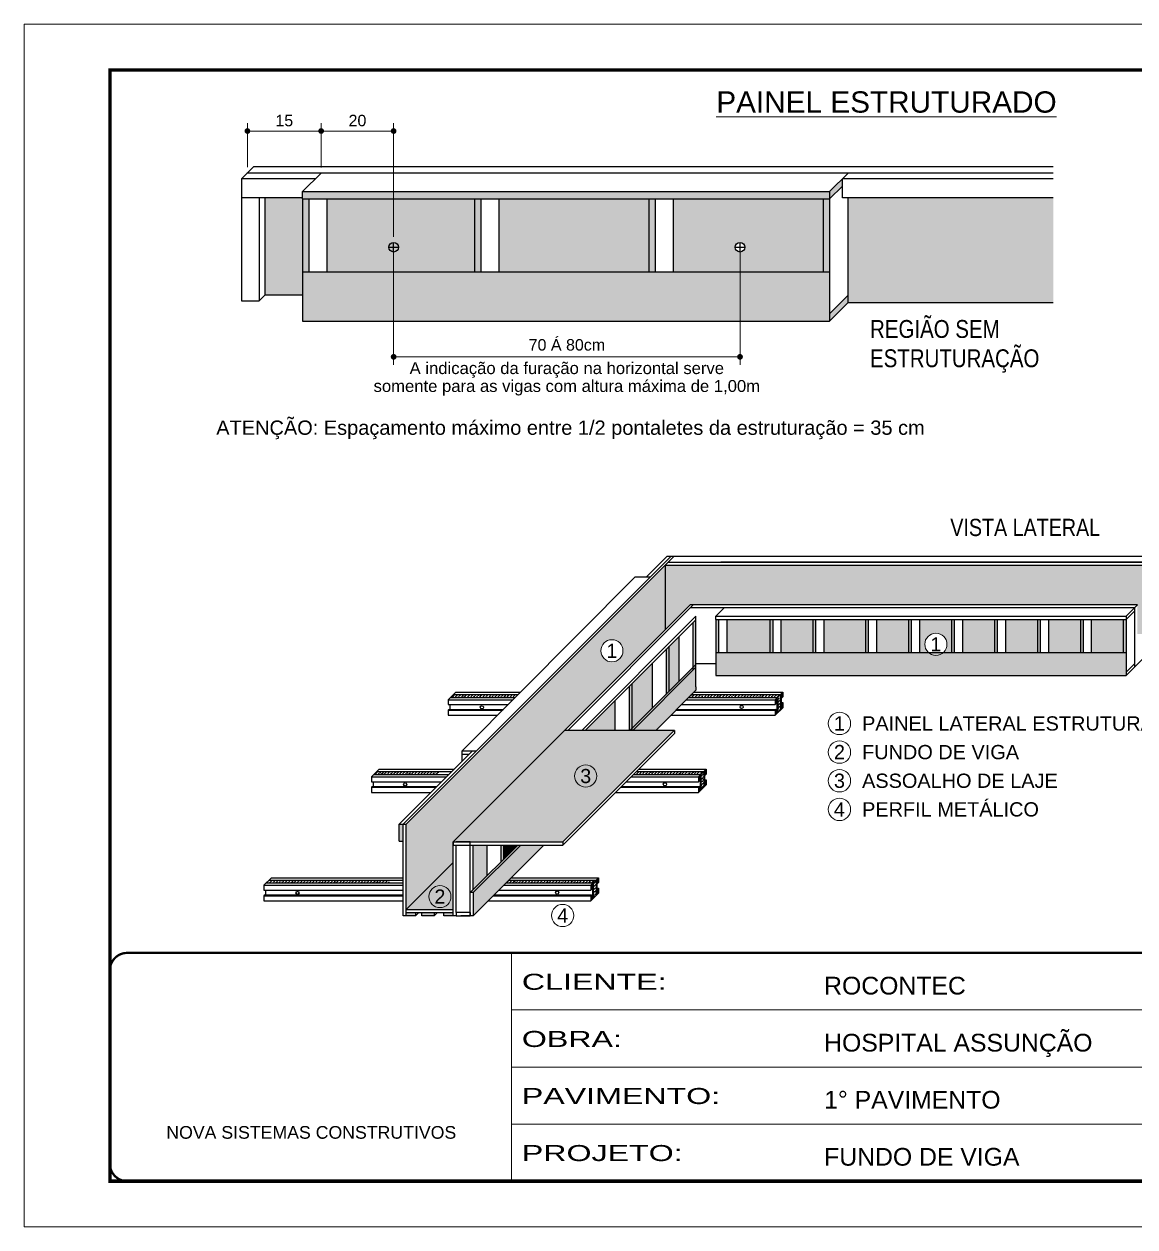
# Model space of a CAD drawing. Extents: x 3090 to 9343, y 762 to 5258.
# Drawn here: x 7845 to 8815, y 4208 to 5258 of the extents above; entities that cross this region are included whole.
import ezdxf
from ezdxf.enums import TextEntityAlignment as Align

# ---------------------------------------------------------------- set-up
doc = ezdxf.new("R2010")
doc.units = 0
doc.linetypes.add('CONTINUO', pattern=[0])
doc.linetypes.add('DASHED', pattern=[0.75, 0.5, -0.25])
for name, color, linetype, lineweight in [('CARIMBO', 255, 'Continuous', 9), ('Demarcação 1', 251, 'Continuous', 9), ('Folhas', 255, 'Continuous', 9), ('SARRAFO DE PRESSAO', 251, 'DASHED', 9)]:
    doc.layers.add(name, color=color, linetype=linetype, lineweight=lineweight)
doc.layers.add('COTA', color=241, linetype='Continuous')
doc.layers.add('Demarcação 2', color=254, linetype='Continuous', lineweight=9, true_color=0xe0e0e0)
doc.styles.add('ARIAL', font='arial.ttf')
doc.styles.add('CESAR1', font='arial.ttf', dxfattribs={"oblique": 15})
doc.styles.get("Standard").update_dxf_attribs({"font": 'arial.ttf'})
doc.styles.add('Tecnologia', font='')
doc.styles.add('texto', font='ARIALN.TTF')
doc.styles.get('Tecnologia').set_extended_font_data('Forgotten Futurist')
doc.dimstyles.new('1x', dxfattribs={"dimtxt": 10, "dimasz": 5, "dimexe": 7, "dimexo": 5, "dimgap": 4, "dimtad": 1, "dimdec": 1, "dimdsep": 46, "dimtxsty": 'Standard', "dimblk": 'DOT', "dimcen": 0.09, "dimclrd": 4, "dimclre": 4, "dimclrt": 2, "dimadec": 0, "dimazin": 2, "dimtfac": 1, "dimtdec": 1, "dimtmove": 0, "dimatfit": 3, "dimldrblk": 'DOT', "dimfxl": 1, "dimtolj": 1, "dimtzin": 0, "dimlwd": 9, "dimlwe": 9, "dimarcsym": 0})
pattern_1 = [(45, (5637.4348, 52896.9668), (0.99436891, 3.64601934), [4.6875, -0.9375, 0, -0.9375])]

# ---------------------------------------------------------------- blocks, each defined once
blk = doc.blocks.new('9999999999')
at = {"color": 30, "linetype": 'CONTINUO'}
for p, q in [((98564.6, 34230.2), (98564.6, 34429.4)), ((98564.6, 34379.6), (99584, 34379.6)), ((98564.6, 34329.8), (99488, 34329.8)), ((98564.6, 34280), (99488, 34280))]:
    blk.add_line(p, q, dxfattribs=at)
at = {"color": 30, "linetype": 'CONTINUO', "const_width": 2}
blk.add_lwpolyline([(99584, 34230.2), (99584, 34414.4, 0.414214), (99569, 34429.4), (98229, 34429.4, 0.414214), (98214, 34414.4), (98214, 34245.2, 0.414214), (98229, 34230.2), (99584, 34230.2)], format="xyb", dxfattribs=at)
at = {"layer": 'Folhas'}
blk.add_lwpolyline([(98139, 34190.2), (99624, 34190.2), (99624, 35240.2), (98139, 35240.2)], close=True, dxfattribs=at)
at = {"layer": 'Folhas', "color": 30, "const_width": 3}
blk.add_lwpolyline([(98214, 34230.2), (99584, 34230.2), (99584, 35200.2), (98214, 35200.2)], close=True, dxfattribs=at)
at = {"color": 7, "linetype": 'Continuous', "ltscale": 5, "style": 'ARIAL'}
for s, height, p in [('ROCONTEC', 15.48, (98837.7, 34393.1)), ('HOSPITAL ASSUNÇÃO', 15.483, (98837.7, 34343.3)), ('1° PAVIMENTO', 15.483, (98837.7, 34293.5)), ('NOVA SISTEMAS CONSTRUTIVOS', 11.059, (98263.2, 34267.2)), ('FUNDO DE VIGA', 15.483, (98837.7, 34243.7))]:
    blk.add_text(s, height=height, dxfattribs=at).set_placement(p)
at = {"layer": 'Folhas', "color": 7, "style": 'Tecnologia', "width": 1.5}
for s, p in [('CLIENTE:', (98573.7, 34397.2)), ('OBRA:', (98573.7, 34347.3)), ('PAVIMENTO:', (98573.7, 34297.5)), ('PROJETO:', (98573.7, 34247.7))]:
    blk.add_text(s, height=14, dxfattribs=at).set_placement(p)
blk = doc.blocks.new('_Dot')
at = {"color": 0, "linetype": 'ByBlock', "lineweight": -2}
blk.add_line((-0.5, 0), (-1, 0), dxfattribs=at)
at = {"color": 0, "linetype": 'ByBlock', "const_width": 0.5}
blk.add_lwpolyline([(-0.25, 0, 1), (0.25, 0, 1)], format="xyb", close=True, dxfattribs=at)
blk = doc.blocks.new('*D7')
at = {"layer": 'COTA', "color": 4, "lineweight": 9, "transparency": 16777216}
for p, q in [((8040, 5132.9), (8040, 5171.3)), ((8104.4, 5132.5), (8104.4, 5171.3)), ((8045, 5164.3), (8099.4, 5164.3))]:
    blk.add_line(p, q, dxfattribs=at)
at = {"layer": 'Defpoints', "color": 0, "transparency": 16777216}
for p in [(8104.4, 5164.3), (8040, 5127.9), (8104.4, 5127.5)]:
    blk.add_point(p, dxfattribs=at)
at = {"layer": 'COTA', "color": 4, "lineweight": 9, "transparency": 16777216, "xscale": 5, "yscale": 5, "zscale": 5, "rotation": 180}
blk.add_blockref('_Dot', (8040, 5164.3), dxfattribs=at)
at = {"layer": 'COTA', "color": 4, "lineweight": 9, "transparency": 16777216, "xscale": 5, "yscale": 5, "zscale": 5}
blk.add_blockref('_Dot', (8104.4, 5164.3), dxfattribs=at)
at = {"layer": 'COTA', "color": 2, "transparency": 16777216, "insert": (8072.2, 5173.4), "char_height": 10, "attachment_point": 5}
blk.add_mtext('\\A1;15', dxfattribs=at)
blk = doc.blocks.new('*D8')
at = {"layer": 'COTA', "color": 4, "lineweight": 9, "transparency": 16777216}
for p, q in [((8104.4, 5132.5), (8104.4, 5171.3)), ((8167.7, 5072), (8167.7, 5171.3)), ((8109.4, 5164.3), (8162.7, 5164.3))]:
    blk.add_line(p, q, dxfattribs=at)
at = {"layer": 'Defpoints', "color": 0, "transparency": 16777216}
for p in [(8167.7, 5164.3), (8104.4, 5127.5), (8167.7, 5067)]:
    blk.add_point(p, dxfattribs=at)
at = {"layer": 'COTA', "color": 4, "lineweight": 9, "transparency": 16777216, "xscale": 5, "yscale": 5, "zscale": 5, "rotation": 180}
blk.add_blockref('_Dot', (8104.4, 5164.3), dxfattribs=at)
at = {"layer": 'COTA', "color": 4, "lineweight": 9, "transparency": 16777216, "xscale": 5, "yscale": 5, "zscale": 5}
blk.add_blockref('_Dot', (8167.7, 5164.3), dxfattribs=at)
at = {"layer": 'COTA', "color": 2, "transparency": 16777216, "insert": (8136.1, 5173.4), "char_height": 10, "attachment_point": 5}
blk.add_mtext('\\A1;20', dxfattribs=at)
blk = doc.blocks.new('*D9')
at = {"layer": 'COTA', "color": 4, "lineweight": 9, "transparency": 16777216}
for p, q in [((8167.7, 5062), (8167.7, 4960.2)), ((8470.2, 5062), (8470.2, 4960.2)), ((8172.7, 4967.2), (8465.2, 4967.2))]:
    blk.add_line(p, q, dxfattribs=at)
at = {"layer": 'Defpoints', "color": 0, "transparency": 16777216}
for p in [(8167.7, 5067), (8470.2, 5067), (8470.2, 4967.2)]:
    blk.add_point(p, dxfattribs=at)
at = {"layer": 'COTA', "color": 4, "lineweight": 9, "transparency": 16777216, "xscale": 5, "yscale": 5, "zscale": 5, "rotation": 180}
blk.add_blockref('_Dot', (8167.7, 4967.2), dxfattribs=at)
at = {"layer": 'COTA', "color": 4, "lineweight": 9, "transparency": 16777216, "xscale": 5, "yscale": 5, "zscale": 5}
blk.add_blockref('_Dot', (8470.2, 4967.2), dxfattribs=at)
at = {"layer": 'COTA', "color": 2, "transparency": 16777216, "insert": (8319, 4977.6), "char_height": 10, "attachment_point": 5}
blk.add_mtext('\\A1;70 Á 80cm', dxfattribs=at)

msp = doc.modelspace()

# ---------------------------------------------------------------- hatches: boundary and pattern name
for points in [[(8559.62, 5116.3), (8559.62, 5122.67), (8548.27, 5111.42), (8548.27, 5105.04)], [(8390.67, 5041.33), (8396, 5041.33), (8396, 5105.04), (8390.67, 5105.04)], [(8176.14, 4559.16), (8172.47, 4559.16), (8172.47, 4544.3), (8176.14, 4544.3)]]:
    msp.add_hatch(color=256).paths.add_polyline_path(points)
at = {"linetype": 'ByBlock', "ltscale": 2}
for points in [[(8088.11, 5041.33), (8093.43, 5041.33), (8093.43, 5104.93), (8088.11, 5104.93)], [(8548.27, 5111.42), (8088.22, 5111.42), (8088.22, 5105.04), (8548.27, 5105.04)], [(8238.29, 5041.33), (8243.61, 5041.33), (8243.62, 5104.93), (8238.29, 5104.93)], [(8429.24, 4693.84), (8431.59, 4696.19), (8431.59, 4737.63), (8429.24, 4735.28)], [(8448.89, 4709.07), (8451.33, 4709.07), (8451.33, 4737.79), (8448.89, 4737.79)], [(8496.17, 4709.07), (8498.61, 4709.07), (8498.61, 4737.79), (8496.17, 4737.79)], [(8533.7, 4709.07), (8536.14, 4709.07), (8536.14, 4737.79), (8533.7, 4737.79)], [(8579.63, 4709.07), (8582.07, 4709.07), (8582.07, 4737.79), (8579.63, 4737.79)], [(8617.17, 4709.07), (8619.6, 4709.07), (8619.6, 4737.79), (8617.17, 4737.79)], [(8654.7, 4709.07), (8657.14, 4709.07), (8657.14, 4737.79), (8654.7, 4737.79)], [(8692.23, 4709.07), (8694.67, 4709.07), (8694.67, 4737.79), (8692.23, 4737.79)], [(8729.77, 4709.07), (8732.2, 4709.07), (8732.2, 4737.79), (8729.77, 4737.79)], [(8767.3, 4709.07), (8769.74, 4709.07), (8769.74, 4737.79), (8767.3, 4737.79)], [(8804.83, 4709.07), (8807.27, 4709.07), (8807.27, 4737.79), (8804.83, 4737.79)], [(8405.9, 4672.97), (8408.25, 4675.33), (8408.25, 4714.62), (8405.9, 4712.27)], [(8429.35, 4693.94), (8429.35, 4696.42), (8375.95, 4643.02), (8375.95, 4641.14), (8376.54, 4641.14)], [(8375.84, 4681.88), (8373.49, 4679.53), (8373.49, 4641.03), (8375.84, 4641.03)], [(8278.68, 4541.01), (8276.11, 4541.01), (8234.66, 4499.55), (8237.22, 4499.55)], [(8261.47, 4526.36), (8263.82, 4528.72), (8263.82, 4540.9), (8261.47, 4540.9)]]:
    msp.add_hatch(color=256, dxfattribs=at).paths.add_polyline_path(points)
h = msp.add_hatch(color=256)
h.paths.add_polyline_path([(8548.27, 5004.79), (8548.27, 4998.41), (8564.5, 5014.5), (8564.5, 5020.88)])
h.paths.add_polyline_path([(8542.95, 5041.33), (8548.27, 5041.33), (8548.27, 5105.04), (8542.95, 5105.04)])
at = {"linetype": 'Continuous', "ltscale": 1.5}
h = msp.add_hatch(dxfattribs=at)
h.set_pattern_fill('ANSI36', color=256, scale=15, style=0)
h.set_pattern_definition(pattern_1)
h.paths.add_polyline_path([(8219.9, 4672.46), (8217.4, 4669.95), (8273.96, 4669.95), (8276.45, 4672.46)])
h = msp.add_hatch(dxfattribs=at)
h.set_pattern_fill('ANSI36', color=256, scale=15, style=0)
h.set_pattern_definition(pattern_1)
h.paths.add_polyline_path([(8505.59, 4672.46), (8427.86, 4672.46), (8425.36, 4669.95), (8503.09, 4669.95)])
h.paths.add_polyline_path([(8505.59, 4672.46), (8503.09, 4669.95), (8503.09, 4656.34), (8505.59, 4658.84)])
h = msp.add_hatch(dxfattribs=at)
h.set_pattern_fill('ANSI36', color=256, scale=15, style=0)
h.set_pattern_definition(pattern_1)
h.paths.add_polyline_path([(8152.92, 4605.09), (8150.42, 4602.58), (8206.98, 4602.58), (8209.48, 4605.09)])
h = msp.add_hatch(dxfattribs=at)
h.set_pattern_fill('ANSI36', color=256, scale=15, style=0)
h.set_pattern_definition(pattern_1)
h.paths.add_polyline_path([(8438.61, 4605.09), (8436.11, 4602.58), (8436.11, 4588.97), (8438.61, 4591.47)])
h.paths.add_polyline_path([(8379.61, 4605.09), (8377.1, 4602.58), (8436.11, 4602.58), (8438.61, 4605.09)])
h = msp.add_hatch(dxfattribs=at)
h.set_pattern_fill('ANSI36', color=256, scale=15, style=0)
h.set_pattern_definition(pattern_1)
h.paths.add_polyline_path([(8058.85, 4510.46), (8056.34, 4507.96), (8163.82, 4507.96), (8163.82, 4510.46)])
h = msp.add_hatch(dxfattribs=at)
h.set_pattern_fill('ANSI36', color=256, scale=15, style=0)
h.set_pattern_definition(pattern_1)
h.paths.add_polyline_path([(8344.54, 4510.46), (8342.03, 4507.96), (8342.03, 4494.35), (8344.54, 4496.85)])
h.paths.add_polyline_path([(8268.44, 4510.46), (8265.93, 4507.96), (8342.03, 4507.96), (8344.54, 4510.46)])
at = {"linetype": 'ByBlock', "ltscale": 2}
h = msp.add_hatch(color=256, dxfattribs=at)
h.paths.add_polyline_path([(8186.92, 4482.17), (8178.7, 4482.17), (8178.7, 4479.25), (8186.92, 4479.25)])
h.paths.add_polyline_path([(8203.22, 4482.17), (8192.43, 4482.17), (8192.43, 4479.25), (8203.22, 4479.25)])
h.paths.add_polyline_path([(8219.77, 4482.17), (8211.55, 4482.17), (8211.55, 4479.25), (8219.77, 4479.25)])
at = {"layer": 'Demarcação 1'}
h = msp.add_hatch(color=256, dxfattribs=at)
h.paths.add_polyline_path([(8198.43, 4496.07, 1), (8217.79, 4496.07, 1)], flags=17)
h.paths.add_polyline_path([(8219.77, 4543.77), (8404.81, 4728.81), (8404.81, 4785.28), (8404.81, 4785.28), (8178.7, 4559.17), (8178.7, 4484.74), (8219.77, 4525.8)])
h.paths.add_polyline_path([(8348.63, 4710.6, -1), (8367.98, 4710.6, -1)], flags=16)
h.paths.add_polyline_path([(8200.23, 4486.82), (8215.99, 4486.82), (8215.99, 4505.37), (8200.23, 4505.37)], flags=24)
h.paths.add_polyline_path([(8350.43, 4701.35), (8366.18, 4701.35), (8366.18, 4719.91), (8350.43, 4719.91)], flags=24)
msp.add_hatch(color=256, dxfattribs=at).paths.add_polyline_path([(8404.81, 4728.81), (8426.75, 4750.75), (8817.31, 4750.75), (8817.31, 4725.12), (8836.53, 4725.12), (8836.53, 4785.28), (8404.81, 4785.28)])
h = msp.add_hatch(color=256, dxfattribs=at)
h.paths.add_polyline_path([(8178.7, 4484.74), (8219.77, 4484.74), (8219.77, 4525.8)])
h.paths.add_polyline_path([(8198.43, 4496.07, -1), (8217.79, 4496.07, -1)], flags=16)
h.paths.add_polyline_path([(8200.23, 4486.82), (8215.99, 4486.82), (8215.99, 4505.37), (8200.23, 4505.37)], flags=24)
at = {"layer": 'Demarcação 2'}
for points in [[(8088.22, 5105.04), (8088.22, 5105.04), (8088.22, 5106.1), (8055.22, 5106.1), (8055.22, 5020.88), (8088.22, 5020.88)], [(8109.77, 5041.33), (8238.4, 5041.33), (8238.4, 5105.04), (8109.77, 5105.04)], [(8259.95, 5041.33), (8390.67, 5041.33), (8390.67, 5105.04), (8259.95, 5105.04)], [(8564.5, 5106.1), (8564.5, 5014.5), (8743.78, 5014.5), (8743.78, 5106.1)], [(8548.27, 5041.33), (8088.22, 5041.33), (8088.22, 5004.79), (8088.22, 4998.41), (8548.27, 4998.41)], [(8458.86, 4709.07), (8496.27, 4709.07), (8496.27, 4737.89), (8458.86, 4737.89)], [(8506.14, 4709.07), (8533.81, 4709.07), (8533.81, 4737.89), (8506.14, 4737.89)], [(8543.67, 4709.07), (8579.74, 4709.07), (8579.74, 4737.89), (8543.67, 4737.89)], [(8589.61, 4709.07), (8617.27, 4709.07), (8617.27, 4737.89), (8589.61, 4737.89)], [(8664.67, 4709.07), (8692.34, 4709.07), (8692.34, 4737.89), (8664.67, 4737.89)], [(8702.21, 4709.07), (8729.87, 4709.07), (8729.87, 4737.89), (8702.21, 4737.89)], [(8739.74, 4709.07), (8767.41, 4709.07), (8767.41, 4737.89), (8739.74, 4737.89)], [(8777.27, 4709.07), (8804.94, 4709.07), (8804.94, 4737.89), (8777.27, 4737.89)], [(8408.36, 4675.43), (8417.03, 4684.1), (8417.03, 4723.06), (8408.36, 4714.39)], [(8807.38, 4709.07), (8647.71, 4709.07, -0.3830345), (8634.78, 4709.07), (8449, 4709.07), (8449, 4689.07), (8807.38, 4689.07)], [(8375.95, 4643.02), (8393.69, 4660.76), (8393.69, 4699.72), (8375.95, 4681.99)], [(8431.7, 4679.21), (8431.7, 4696.29), (8376.54, 4641.14), (8396.54, 4641.14), (8431.69, 4676.29)], [(8335.1, 4641.14), (8361.28, 4641.14), (8361.28, 4667.31)], [(8237.01, 4501.9), (8249.26, 4514.15), (8249.26, 4541.01), (8237.01, 4541.01)], [(8298.98, 4541.01), (8293.49, 4541.01), (8278.68, 4541.01), (8237.22, 4499.55), (8237.22, 4479.25)], [(8263.93, 4528.82), (8276.11, 4541.01), (8263.93, 4541.01)]]:
    msp.add_hatch(color=256, dxfattribs=at).paths.add_polyline_path(points)
h = msp.add_hatch(color=256, dxfattribs=at)
h.paths.add_polyline_path([(8466, 5062.86, -1), (8474.36, 5062.86, -1)], flags=16)
h.paths.add_polyline_path([(8412.22, 5041.33), (8542.95, 5041.33), (8542.95, 5105.04), (8412.22, 5105.04)])
h = msp.add_hatch(color=256, dxfattribs=at)
h.paths.add_polyline_path([(8650.92, 4716.27, -1), (8631.57, 4716.27, -1)], flags=16)
h.paths.add_polyline_path([(8633.37, 4707.02), (8649.12, 4707.02), (8649.12, 4725.58), (8633.37, 4725.58)], flags=24)
h.paths.add_polyline_path([(8627.14, 4709.07), (8654.81, 4709.07), (8654.81, 4737.89), (8627.14, 4737.89)])
h = msp.add_hatch(color=256, dxfattribs=at)
h.paths.add_polyline_path([(8219.77, 4543.77), (8222.34, 4543.77), (8234.66, 4543.77), (8315.41, 4543.77), (8412.77, 4641.14), (8317.13, 4641.14)])
h.paths.add_polyline_path([(8327.51, 4591.76), (8343.37, 4591.76), (8343.37, 4610.64), (8327.51, 4610.64)], flags=24)

# ---------------------------------------------------------------- linework, layer by layer
at = {"linetype": 'ByBlock', "ltscale": 2}
for p, q in [((8034.79, 5122.67), (8045.23, 5133.11)), ((8104.44, 5127.51), (8088.22, 5111.42)), ((8564.5, 5127.51), (8548.27, 5111.42)), ((8034.79, 5122.67), (8034.79, 5106.1)), ((8559.62, 5116.3), (8548.27, 5105.04)), ((8559.62, 5106.1), (8559.62, 5122.67)), ((8034.79, 5106.1), (8034.79, 5016.05)), ((8050.39, 5106.1), (8050.39, 5016.05)), ((8055.22, 5106.1), (8055.22, 5020.88)), ((8088.22, 5111.42), (8548.27, 5111.42)), ((8088.22, 5105.04), (8088.22, 5111.42)), ((8088.22, 5105.04), (8088.22, 4998.41)), ((8088.22, 5105.04), (8088.22, 5004.79)), ((8088.22, 5105.04), (8548.27, 5105.04)), ((8093.54, 5105.04), (8093.54, 5041.33)), ((8109.77, 5041.33), (8109.77, 5105.04)), ((8238.4, 5105.04), (8238.4, 5041.33)), ((8243.73, 5105.04), (8243.73, 5041.33)), ((8259.95, 5041.33), (8259.95, 5105.04)), ((8390.67, 5105.04), (8390.67, 5041.33)), ((8396, 5105.04), (8396, 5041.33)), ((8412.22, 5041.33), (8412.22, 5105.04)), ((8542.95, 5105.04), (8542.95, 5041.33)), ((8548.27, 5111.42), (8548.27, 4998.41)), ((8564.5, 5014.5), (8564.5, 5106.1)), ((8050.39, 5016.05), (8055.22, 5020.88)), ((8088.22, 5020.88), (8055.22, 5020.88)), ((8088.22, 5020.88), (8055.22, 5020.88)), ((8564.5, 5020.88), (8548.27, 5004.79)), ((8564.5, 5014.5), (8548.27, 4998.41)), ((8319.7, 4641.14), (8429.31, 4750.75)), ((8456.43, 4748.18), (8449, 4740.81)), ((8814.81, 4748.18), (8807.38, 4740.81)), ((8814.81, 4748.18), (8817.31, 4750.75)), ((8814.81, 4748.18), (8814.81, 4696.44)), ((8431.7, 4679.21), (8431.7, 4737.73)), ((8449, 4740.81), (8807.38, 4740.81)), ((8449, 4737.9), (8449, 4740.81)), ((8449, 4737.9), (8449, 4689.07)), ((8449, 4737.9), (8449, 4709.07)), ((8449, 4737.89), (8807.38, 4737.89)), ((8451.44, 4737.9), (8451.44, 4709.07)), ((8458.86, 4709.07), (8458.86, 4737.9)), ((8496.27, 4737.9), (8496.27, 4709.07)), ((8498.71, 4737.9), (8498.71, 4709.07)), ((8506.14, 4709.07), (8506.14, 4737.9)), ((8533.81, 4737.9), (8533.81, 4709.07)), ((8536.25, 4737.9), (8536.25, 4709.07)), ((8543.67, 4709.07), (8543.67, 4737.9)), ((8579.74, 4737.9), (8579.74, 4709.07)), ((8582.18, 4737.9), (8582.18, 4709.07)), ((8589.61, 4709.07), (8589.61, 4737.9)), ((8617.27, 4737.9), (8617.27, 4709.07)), ((8619.71, 4737.9), (8619.71, 4709.07)), ((8627.14, 4709.07), (8627.14, 4737.9)), ((8654.81, 4737.89), (8654.81, 4709.07)), ((8657.24, 4737.89), (8657.24, 4709.07)), ((8664.67, 4709.07), (8664.67, 4737.89)), ((8692.34, 4737.89), (8692.34, 4709.07)), ((8694.78, 4737.89), (8694.78, 4709.07)), ((8702.21, 4709.07), (8702.21, 4737.89)), ((8729.87, 4737.89), (8729.87, 4709.07)), ((8732.31, 4737.89), (8732.31, 4709.07)), ((8739.74, 4709.07), (8739.74, 4737.89)), ((8767.41, 4737.89), (8767.41, 4709.07)), ((8769.84, 4737.89), (8769.84, 4709.07)), ((8777.27, 4709.07), (8777.27, 4737.89)), ((8804.94, 4737.89), (8804.94, 4709.07)), ((8814.81, 4745.26), (8807.38, 4737.89)), ((8807.38, 4740.81), (8807.38, 4737.89)), ((8807.38, 4737.89), (8807.38, 4689.07)), ((8429.35, 4693.94), (8429.35, 4735.38)), ((8408.36, 4675.43), (8408.36, 4714.73)), ((8417.03, 4684.1), (8417.03, 4723.06)), ((8406.01, 4673.08), (8406.01, 4712.38)), ((8431.7, 4698.77), (8374.06, 4641.14)), ((8393.69, 4660.76), (8393.69, 4700.06)), ((8449, 4699.36), (8431.7, 4699.36)), ((8814.81, 4699.36), (8807.38, 4691.99)), ((8814.81, 4696.44), (8807.38, 4689.07)), ((8821.36, 4702.94), (8810.98, 4692.64)), ((8817.31, 4698.93), (8814.81, 4696.44)), ((8221.97, 4674.52), (8278.51, 4674.52)), ((8373.6, 4641.14), (8373.6, 4679.63)), ((8375.95, 4641.14), (8375.95, 4681.99)), ((8429.93, 4674.52), (8507.66, 4674.52)), ((8431.7, 4679.21), (8431.69, 4676.29)), ((8507.04, 4672.99), (8507.04, 4669.71)), ((8215.33, 4667.88), (8215.33, 4663.69)), ((8215.33, 4667.88), (8258.57, 4667.88)), ((8215.33, 4667.88), (8271.91, 4667.88)), ((8215.33, 4663.69), (8267.74, 4663.69)), ((8216.77, 4663.69), (8216.77, 4659.46)), ((8217.4, 4669.95), (8273.96, 4669.95)), ((8219.9, 4672.46), (8276.45, 4672.46)), ((8419.09, 4663.69), (8501.02, 4663.69)), ((8423.29, 4667.88), (8501.02, 4667.88)), ((8425.36, 4669.95), (8503.09, 4669.95)), ((8427.86, 4672.46), (8505.59, 4672.46)), ((8501.02, 4667.88), (8501.02, 4663.69)), ((8501.66, 4667.61), (8501.66, 4664.33)), ((8502.46, 4668.41), (8502.46, 4656.49)), ((8503.09, 4669.95), (8503.09, 4656.34)), ((8505.59, 4672.46), (8505.59, 4658.84)), ((8506.22, 4672.17), (8506.22, 4660.24)), ((8506.22, 4669.71), (8507.04, 4669.71)), ((8506.22, 4665.46), (8507.66, 4665.46)), ((8506.22, 4664.84), (8507.04, 4664.84)), ((8507.04, 4664.84), (8507.04, 4661.06)), ((8215.33, 4658.82), (8262.9, 4658.82)), ((8215.33, 4654.27), (8245.04, 4654.27)), ((8215.33, 4654.27), (8258.37, 4654.27)), ((8215.97, 4659.46), (8263.53, 4659.46)), ((8409.67, 4654.27), (8501.02, 4654.27)), ((8414.22, 4658.82), (8501.02, 4658.82)), ((8414.86, 4659.46), (8501.66, 4659.46)), ((8501.66, 4656.49), (8502.46, 4656.49)), ((8506.22, 4661.06), (8507.04, 4661.06)), ((8412.89, 4641.14), (8412.89, 4638.37)), ((8227.47, 4614.16), (8227.47, 4623.18)), ((8227.47, 4620.26), (8233.57, 4620.26)), ((8148.35, 4600.51), (8191.59, 4600.51)), ((8148.35, 4600.51), (8213.82, 4600.51)), ((8148.35, 4600.51), (8148.35, 4596.32)), ((8150.42, 4602.58), (8215.88, 4602.58)), ((8152.92, 4605.09), (8218.39, 4605.09)), ((8154.99, 4607.15), (8220.46, 4607.15)), ((8375.02, 4600.51), (8434.04, 4600.51)), ((8377.08, 4602.58), (8436.11, 4602.58)), ((8379.59, 4605.09), (8438.61, 4605.09)), ((8381.66, 4607.15), (8440.68, 4607.15)), ((8434.04, 4600.51), (8434.04, 4596.32)), ((8434.68, 4600.24), (8434.68, 4596.96)), ((8435.48, 4601.04), (8435.48, 4589.12)), ((8436.11, 4602.58), (8436.11, 4588.97)), ((8438.61, 4605.09), (8438.61, 4591.47)), ((8439.24, 4604.8), (8439.24, 4592.87)), ((8439.24, 4602.34), (8440.06, 4602.34)), ((8440.06, 4605.62), (8440.06, 4602.34)), ((8148.35, 4596.32), (8209.62, 4596.32)), ((8148.35, 4591.45), (8204.75, 4591.45)), ((8148.99, 4592.09), (8205.39, 4592.09)), ((8149.79, 4596.32), (8149.79, 4592.09)), ((8365.95, 4591.45), (8434.04, 4591.45)), ((8366.59, 4592.09), (8434.68, 4592.09)), ((8370.82, 4596.32), (8434.04, 4596.32)), ((8434.68, 4589.12), (8435.48, 4589.12)), ((8439.24, 4598.09), (8440.68, 4598.09)), ((8439.24, 4597.47), (8440.06, 4597.47)), ((8439.24, 4593.69), (8440.06, 4593.69)), ((8440.06, 4597.47), (8440.06, 4593.69)), ((8148.35, 4586.9), (8178.06, 4586.9)), ((8148.35, 4586.9), (8200.2, 4586.9)), ((8361.4, 4586.9), (8434.04, 4586.9)), ((8172.47, 4544.3), (8172.47, 4559.16)), ((8176.14, 4559.17), (8178.7, 4559.17)), ((8172.47, 4544.3), (8176.14, 4544.3)), ((8219.77, 4543.77), (8222.34, 4543.77)), ((8225.55, 4541.01), (8293.49, 4541.01)), ((8234.66, 4482.17), (8234.66, 4541.01)), ((8237.01, 4501.9), (8237.01, 4540.87)), ((8249.26, 4514.15), (8249.26, 4541.01)), ((8261.58, 4526.47), (8261.58, 4541.01)), ((8263.93, 4528.82), (8263.93, 4541.01)), ((8315.41, 4543.77), (8315.41, 4541.01)), ((8054.28, 4505.89), (8150.48, 4505.89)), ((8054.28, 4505.89), (8176.14, 4505.89)), ((8054.28, 4505.89), (8054.28, 4501.7)), ((8056.34, 4507.96), (8176.14, 4507.96)), ((8058.85, 4510.46), (8176.14, 4510.46)), ((8060.92, 4512.53), (8176.14, 4512.53)), ((8263.86, 4505.89), (8339.96, 4505.89)), ((8265.93, 4507.96), (8342.03, 4507.96)), ((8268.44, 4510.46), (8344.54, 4510.46)), ((8270.5, 4512.53), (8346.61, 4512.53)), ((8339.96, 4505.89), (8339.96, 4501.7)), ((8340.6, 4505.61), (8340.6, 4502.34)), ((8341.41, 4506.42), (8341.41, 4494.49)), ((8342.03, 4507.96), (8342.03, 4494.35)), ((8344.54, 4510.46), (8344.54, 4496.85)), ((8345.16, 4510.17), (8345.16, 4498.25)), ((8345.16, 4507.72), (8345.98, 4507.72)), ((8345.98, 4510.99), (8345.98, 4507.72)), ((8054.28, 4501.7), (8176.14, 4501.7)), ((8054.28, 4496.83), (8176.14, 4496.83)), ((8054.91, 4497.47), (8176.14, 4497.47)), ((8055.72, 4501.7), (8055.72, 4497.47)), ((8254.8, 4496.83), (8339.96, 4496.83)), ((8255.44, 4497.47), (8340.6, 4497.47)), ((8259.67, 4501.7), (8339.96, 4501.7)), ((8340.6, 4494.49), (8341.41, 4494.49)), ((8345.16, 4503.47), (8346.61, 4503.47)), ((8345.16, 4502.85), (8345.98, 4502.85)), ((8345.16, 4499.07), (8345.98, 4499.07)), ((8345.98, 4502.85), (8345.98, 4499.07)), ((8054.28, 4492.28), (8150.48, 4492.28)), ((8054.28, 4492.28), (8176.14, 4492.28)), ((8250.25, 4492.28), (8339.96, 4492.28)), ((8234.66, 4482.17), (8234.66, 4479.25))]:
    msp.add_line(p, q, dxfattribs=at)
for p, q in [((8743.78, 5127.51), (8039.62, 5127.51)), ((8743.78, 5133.11), (8045.23, 5133.11)), ((8099.57, 5122.67), (8034.79, 5122.67)), ((8743.78, 5122.67), (8559.62, 5122.67)), ((8088.22, 5106.1), (8034.79, 5106.1)), ((8743.78, 5106.1), (8559.62, 5106.1)), ((8088.09, 5041.33), (8548.27, 5041.33)), ((8034.79, 5016.05), (8050.39, 5016.05)), ((8088.22, 4998.41), (8548.27, 4998.41)), ((8409.86, 4792.9), (8176.14, 4559.17)), ((8412.43, 4792.9), (8178.7, 4559.17)), ((8406.2, 4792.9), (8388.11, 4774.8)), ((8844.14, 4792.9), (8406.2, 4792.9)), ((8404.81, 4785.28), (8836.53, 4785.28)), ((8404.81, 4785.28), (8404.81, 4728.81)), ((8407.38, 4787.85), (8839.09, 4787.85)), ((8839.09, 4787.85), (8453.48, 4787.85)), ((8378.21, 4774.8), (8227.47, 4623.18)), ((8391.77, 4774.8), (8378.21, 4774.8)), ((8426.75, 4750.75), (8219.77, 4543.77)), ((8817.31, 4750.75), (8426.75, 4750.75)), ((8814.81, 4748.18), (8426.75, 4748.18)), ((8332.02, 4641.14), (8431.7, 4740.81)), ((8335.1, 4641.14), (8431.7, 4737.73)), ((8431.7, 4689.07), (8431.7, 4740.81)), ((8449, 4709.07), (8807.38, 4709.07)), ((8431.69, 4696.29), (8376.54, 4641.14)), ((8449, 4689.07), (8807.38, 4689.07)), ((8221.97, 4674.52), (8215.33, 4667.88)), ((8431.69, 4676.29), (8396.54, 4641.14)), ((8507.66, 4674.52), (8501.02, 4667.88)), ((8507.04, 4672.99), (8506.22, 4672.17)), ((8361.28, 4641.14), (8361.28, 4667.31)), ((8501.66, 4664.33), (8501.02, 4663.69)), ((8502.46, 4668.41), (8501.66, 4667.61)), ((8507.66, 4670.33), (8507.04, 4669.71)), ((8507.66, 4665.46), (8507.04, 4664.84)), ((8507.66, 4660.91), (8501.02, 4654.27)), ((8502.46, 4656.49), (8501.66, 4655.68)), ((8507.04, 4661.06), (8506.22, 4660.24)), ((8315.41, 4543.77), (8412.77, 4641.14)), ((8412.89, 4641.14), (8317.13, 4641.14)), ((8315.53, 4541.01), (8412.89, 4638.37)), ((8236.49, 4623.18), (8172.47, 4559.17)), ((8227.47, 4623.18), (8240.15, 4623.18)), ((8154.99, 4607.15), (8148.35, 4600.51)), ((8440.68, 4607.15), (8434.04, 4600.51)), ((8435.48, 4601.04), (8434.68, 4600.24)), ((8440.06, 4605.62), (8439.24, 4604.8)), ((8440.68, 4602.96), (8440.06, 4602.34)), ((8434.68, 4596.96), (8434.04, 4596.32)), ((8440.68, 4593.54), (8434.04, 4586.9)), ((8435.48, 4589.12), (8434.68, 4588.31)), ((8440.06, 4593.69), (8439.24, 4592.87)), ((8440.68, 4598.09), (8440.06, 4597.47)), ((8172.47, 4559.16), (8176.14, 4559.16)), ((8176.14, 4482.17), (8176.14, 4559.17)), ((8178.7, 4479.25), (8178.7, 4559.17)), ((8219.77, 4479.25), (8219.77, 4543.77)), ((8219.77, 4543.77), (8315.41, 4543.77)), ((8219.77, 4543.77), (8219.77, 4541.01)), ((8219.77, 4541.01), (8226.68, 4541.01)), ((8234.66, 4543.77), (8222.34, 4543.77)), ((8222.34, 4482.17), (8222.34, 4541.01)), ((8222.34, 4541.01), (8222.34, 4540.69)), ((8234.66, 4479.25), (8234.66, 4543.77)), ((8276.11, 4541.01), (8234.66, 4499.55)), ((8298.98, 4541.01), (8237.22, 4479.25)), ((8278.68, 4541.01), (8237.22, 4499.55)), ((8293.49, 4541.01), (8315.53, 4541.01)), ((8219.77, 4525.8), (8178.7, 4484.74)), ((8060.92, 4512.53), (8054.28, 4505.89)), ((8346.61, 4512.53), (8339.96, 4505.89)), ((8341.41, 4506.42), (8340.6, 4505.61)), ((8345.98, 4510.99), (8345.16, 4510.17)), ((8346.61, 4508.34), (8345.98, 4507.72)), ((8237.22, 4499.55), (8234.66, 4499.55)), ((8237.22, 4499.55), (8237.22, 4479.25)), ((8340.6, 4502.34), (8339.96, 4501.7)), ((8346.61, 4498.92), (8339.96, 4492.28)), ((8341.41, 4494.49), (8340.6, 4493.69)), ((8345.98, 4499.07), (8345.16, 4498.25)), ((8346.61, 4503.47), (8345.98, 4502.85)), ((8178.7, 4484.74), (8219.77, 4484.74)), ((8176.14, 4479.25), (8176.14, 4482.17)), ((8186.92, 4479.25), (8176.14, 4479.25)), ((8178.7, 4482.17), (8219.77, 4482.17)), ((8178.7, 4482.17), (8186.92, 4482.17)), ((8186.92, 4482.17), (8186.92, 4479.25)), ((8186.92, 4479.25), (8189.84, 4482.17)), ((8192.43, 4482.17), (8203.22, 4482.17)), ((8192.43, 4479.25), (8192.43, 4482.17)), ((8203.22, 4479.25), (8192.43, 4479.25)), ((8203.22, 4479.25), (8206.14, 4482.17)), ((8203.22, 4482.17), (8203.22, 4479.25)), ((8211.55, 4482.17), (8219.77, 4482.17)), ((8211.55, 4479.25), (8211.55, 4482.17)), ((8222.34, 4479.25), (8211.55, 4479.25)), ((8222.34, 4482.17), (8222.34, 4479.25)), ((8234.66, 4482.17), (8222.34, 4482.17)), ((8222.34, 4479.25), (8234.66, 4479.25)), ((8237.22, 4479.25), (8226.44, 4479.25))]:
    msp.add_line(p, q)
at = {"linetype": 'Continuous', "ltscale": 1.5}
for p, q in [((8163.54, 5062.86), (8171.91, 5062.86)), ((8167.72, 5058.68), (8167.72, 5067.04)), ((8466, 5062.86), (8474.36, 5062.86)), ((8470.18, 5058.68), (8470.18, 5067.04)), ((8564.5, 5014.5), (8743.78, 5014.5))]:
    msp.add_line(p, q, dxfattribs=at)
at = {"ltscale": 2}
for p, q in [((8507.66, 4674.52), (8507.66, 4670.33)), ((8507.66, 4665.46), (8507.66, 4660.91)), ((8215.97, 4659.46), (8215.33, 4658.82)), ((8215.33, 4658.82), (8215.33, 4654.27)), ((8501.66, 4659.46), (8501.02, 4658.82)), ((8501.02, 4658.82), (8501.02, 4654.27)), ((8501.66, 4659.46), (8501.66, 4655.68)), ((8440.68, 4607.15), (8440.68, 4602.96)), ((8148.99, 4592.09), (8148.35, 4591.45)), ((8148.35, 4591.45), (8148.35, 4586.9)), ((8434.68, 4592.09), (8434.04, 4591.45)), ((8434.04, 4591.45), (8434.04, 4586.9)), ((8434.68, 4592.09), (8434.68, 4588.31)), ((8440.68, 4598.09), (8440.68, 4593.54)), ((8346.61, 4512.53), (8346.61, 4508.34)), ((8054.91, 4497.47), (8054.28, 4496.83)), ((8054.28, 4496.83), (8054.28, 4492.28)), ((8340.6, 4497.47), (8339.96, 4496.83)), ((8339.96, 4496.83), (8339.96, 4492.28)), ((8340.6, 4497.47), (8340.6, 4493.69)), ((8346.61, 4503.47), (8346.61, 4498.92))]:
    msp.add_line(p, q, dxfattribs=at)
at = {"linetype": 'Continuous', "ltscale": 1.5}
for centre in [(8167.72, 5062.86), (8470.18, 5062.86)]:
    msp.add_circle(centre, 4.18, dxfattribs=at)
at = {"linetype": 'ByBlock', "ltscale": 2}
for centre in [(8244.78, 4661.3), (8471.56, 4661.49), (8177.8, 4593.93), (8404.58, 4594.12), (8083.73, 4499.31), (8310.51, 4499.5)]:
    msp.add_circle(centre, 1.38, dxfattribs=at)
at = {"layer": 'CARIMBO'}
for centre, radius in [((8641.24, 4716.27), 9.68), ((8358.3, 4710.6), 9.68), ((8557.03, 4647.17), 9.77), ((8557.03, 4622.17), 9.77), ((8335.44, 4601.28), 9.68), ((8557.03, 4597.17), 9.77), ((8557.03, 4572.17), 9.77), ((8208.11, 4496.07), 9.68), ((8315.26, 4479.51), 9.68)]:
    msp.add_circle(centre, radius, dxfattribs=at)

# ---------------------------------------------------------------- block references
at = {"layer": 'SARRAFO DE PRESSAO', "color": 6, "linetype": 'ByBlock'}
msp.add_blockref('9999999999', (-90294.05, -29982.53), dxfattribs=at)

# ---------------------------------------------------------------- texts
at = {"layer": 'CARIMBO', "linetype": 'Continuous', "ltscale": 2, "style": 'ARIAL'}
msp.add_text('%%UPAINEL ESTRUTURADO', height=18.59, dxfattribs=at).set_placement((8598.09, 5180.35), align=Align.CENTER)
at = {"layer": 'CARIMBO', "linetype": 'Continuous', "ltscale": 2, "style": 'texto'}
for s, height, p in [('REGIÃO SEM', 15.6, (8583.75, 4983.72)), ('ESTRUTURAÇÃO', 15.6, (8583.75, 4958.15)), ('VISTA LATERAL', 15, (8653.85, 4810.79))]:
    msp.add_text(s, height=height, dxfattribs=at).set_placement(p)
at = {"layer": 'CARIMBO', "color": 2, "style": 'ARIAL'}
for s, height, p in [('A indicação da furação na horizontal serve', 10.4, (8318.95, 4957.34)), ('somente para as vigas com altura máxima de 1,00m', 10.4, (8318.95, 4941.74)), ('ATENÇÃO: Espaçamento máximo entre 1/2 pontaletes da estruturação = 35 cm  ', 12.48, (8326.97, 4905.37))]:
    msp.add_text(s, height=height, dxfattribs=at).set_placement(p, align=Align.MIDDLE_CENTER)
at = {"layer": 'CARIMBO', "style": 'ARIAL'}
for s, height, p in [('1', 12.32, (8358.3, 4710.6)), ('1', 12.32, (8641.24, 4716.27)), ('1', 12.44, (8557.03, 4647.17)), ('2', 12.44, (8557.03, 4622.17)), ('3', 12.32, (8335.44, 4601.28)), ('3', 12.44, (8557.03, 4597.17)), ('4', 12.44, (8557.03, 4572.17)), ('2', 12.32, (8208.11, 4496.07)), ('4', 12.32, (8315.26, 4479.51))]:
    msp.add_text(s, height=height, dxfattribs=at).set_placement(p, align=Align.MIDDLE_CENTER)
at = {"layer": 'CARIMBO', "style": 'CESAR1'}
for s, p in [('PAINEL LATERAL ESTRUTURADO', (8576.8, 4647.17)), ('FUNDO DE VIGA', (8576.8, 4622.17)), ('ASSOALHO DE LAJE', (8576.8, 4597.17)), ('PERFIL METÁLICO', (8576.8, 4572.17))]:
    msp.add_text(s, height=12.436, dxfattribs=at).set_placement(p, align=Align.MIDDLE_LEFT)

# ---------------------------------------------------------------- dimensions: what is measured, and where the dimension line sits
at = {"layer": 'COTA'}
for base, p1, p2, text, picture, middle in [((8104.44, 5164.31), (8040.01, 5127.89), (8104.44, 5127.51), '15', '*D7', (8072.23, 5173.42)), ((8167.72, 5164.31), (8104.44, 5127.51), (8167.72, 5067.04), '20', '*D8', (8136.08, 5173.42)), ((8470.18, 4967.21), (8167.72, 5067.04), (8470.18, 5067.04), '70 Á 80cm', '*D9', (8318.95, 4977.56))]:
    dim = msp.add_linear_dim(base=base, p1=p1, p2=p2, text=text, dimstyle='1x', dxfattribs=at)
    dim.commit()
    dim.dimension.update_dxf_attribs({"geometry": picture, "text_midpoint": middle})

doc.saveas('drawing.dxf')
